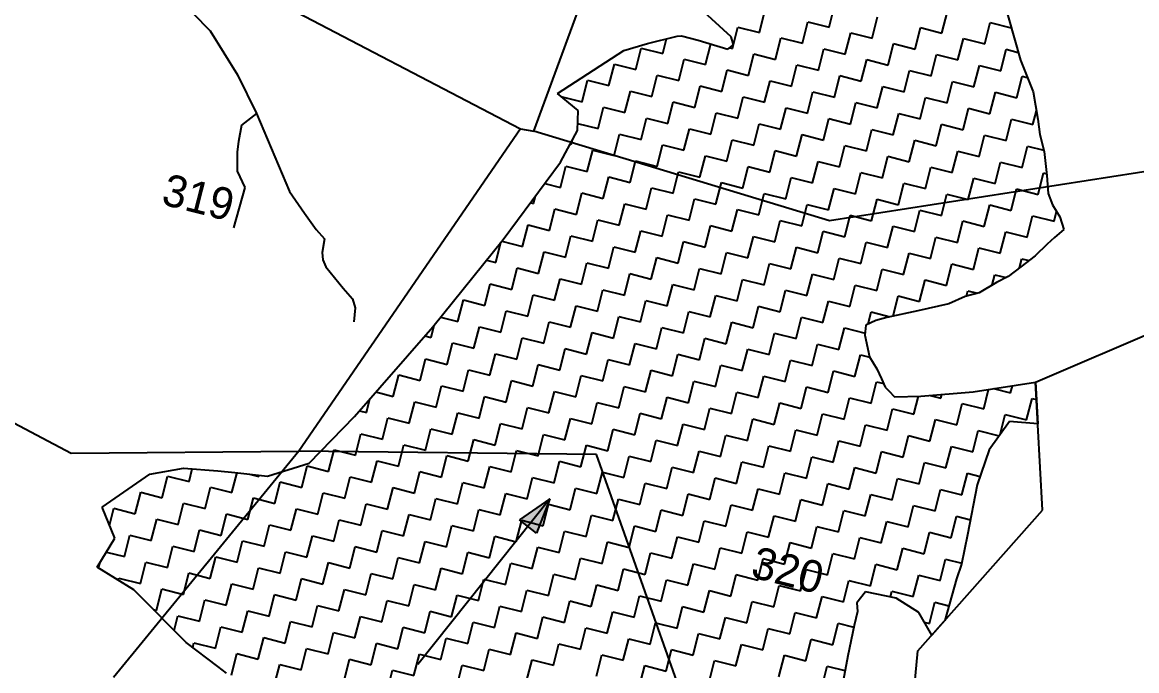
# Model space of a CAD drawing. Header units: metres. Extents: x 281097 to 285452, y 2029380 to 2031700.
# Drawn here: x 283228 to 283850, y 2029757 to 2030118 of the extents above; entities that cross this region are included whole.
import ezdxf
from ezdxf.enums import TextEntityAlignment as Align

# ---------------------------------------------------------------- set-up
doc = ezdxf.new("R2010")
doc.units = ezdxf.units.M
doc.header["$MEASUREMENT"] = 0
for name, color, linetype in [('LINE_WATER', 4, 'Continuous'), ('POLY_HATCH', 12, 'Continuous'), ('POLY_PARCEL', 6, 'Continuous'), ('TEXT_PARCEL', 7, 'Continuous'), ('V_BOUND_LINE', 7, 'Continuous')]:
    doc.layers.add(name, color=color, linetype=linetype)
doc.styles.add('TEXT_MAP', font='', dxfattribs={"height": 2.5})
doc.styles.get('TEXT_MAP').set_extended_font_data('Kruti Dev 050')

msp = doc.modelspace()

# ---------------------------------------------------------------- hatches: boundary and pattern name
h = msp.add_hatch(color=256)
h.paths.add_polyline_path([(283509.96, 2029837.07), (283514.65, 2029833.33), (283522.21, 2029852.39)])
h.paths.add_polyline_path([(283522.21, 2029852.39), (283505.28, 2029840.82), (283509.96, 2029837.07)])

# ---------------------------------------------------------------- linework, layer by layer
for points in [[(283522.21, 2029852.39), (283448.44, 2029760.1)], [(283522.21, 2029852.39), (283505.28, 2029840.82)], [(283522.21, 2029852.39), (283514.65, 2029833.33)], [(283514.65, 2029833.33), (283505.28, 2029840.82)]]:
    msp.add_lwpolyline(points)
at = {"layer": 'LINE_WATER'}
for p, q in [((283323.01, 2030123.38), (283332.6, 2030113.58)), ((283332.6, 2030113.58), (283347.82, 2030088.95)), ((283347.82, 2030088.95), (283358.47, 2030067.48)), ((283358.47, 2030067.48), (283350.1, 2030060.89)), ((283358.47, 2030067.48), (283376.94, 2030023.93)), ((283350.1, 2030060.89), (283348.49, 2030051.91)), ((283348.49, 2030051.91), (283347.69, 2030046.08)), ((283347.69, 2030046.08), (283347.65, 2030035.37)), ((283347.65, 2030035.37), (283352.04, 2030026.21)), ((283352.04, 2030026.21), (283345.67, 2030003.7)), ((283376.94, 2030023.93), (283385.26, 2030011.77)), ((283385.26, 2030011.77), (283391.7, 2030002.76)), ((283391.7, 2030002.76), (283396.41, 2029997.55)), ((283396.41, 2029997.55), (283395.13, 2029989.83)), ((283395.13, 2029989.83), (283395.43, 2029985.73)), ((283395.43, 2029985.73), (283397.16, 2029981.95)), ((283397.16, 2029981.95), (283406.89, 2029970.1)), ((283406.89, 2029970.1), (283412.08, 2029964.09)), ((283412.08, 2029964.09), (283413.48, 2029959.04)), ((283413.48, 2029959.04), (283412.83, 2029951.17))]:
    msp.add_line(p, q, dxfattribs=at)
at = {"layer": 'POLY_HATCH'}
for p, q in [((283774.87, 2030132.2), (283784.72, 2030097.15)), ((283623.25, 2030110.24), (283606.06, 2030125.99)), ((283563.48, 2030102.58), (283576.7, 2030106.56)), ((283576.7, 2030106.56), (283593.18, 2030110.53)), ((283593.18, 2030110.53), (283595.67, 2030110.71)), ((283595.67, 2030110.71), (283604.86, 2030108.38)), ((283604.86, 2030108.38), (283621.5, 2030103.35)), ((283624.57, 2030105.83), (283623.25, 2030110.24)), ((283526.45, 2030078.59), (283563.48, 2030102.58)), ((283621.5, 2030103.35), (283624.57, 2030105.83)), ((283784.72, 2030097.15), (283791.78, 2030079.55)), ((283537.91, 2030069.17), (283526.45, 2030078.59)), ((283791.78, 2030079.55), (283794.42, 2030064.23)), ((283537.49, 2030057.88), (283537.91, 2030069.17)), ((283794.42, 2030064.23), (283795.54, 2030055.8)), ((283528.12, 2030040.27), (283537.49, 2030057.88)), ((283795.54, 2030055.8), (283798, 2030046.22)), ((283798, 2030046.22), (283799.49, 2030032.82)), ((283496.02, 2029997.12), (283528.12, 2030040.27)), ((283799.49, 2030032.82), (283800.23, 2030022.87)), ((283800.23, 2030022.87), (283802.7, 2030016.54)), ((283802.7, 2030016.54), (283806.7, 2030009.83)), ((283806.7, 2030009.83), (283808.98, 2030002.74)), ((283808.98, 2030002.74), (283803.79, 2029998.36)), ((283456.81, 2029948.44), (283496.02, 2029997.12)), ((283799.57, 2029994.54), (283793.04, 2029988.06)), ((283803.79, 2029998.36), (283799.57, 2029994.54)), ((283784.98, 2029981.96), (283777.88, 2029976.43)), ((283793.04, 2029988.06), (283784.98, 2029981.96)), ((283777.88, 2029976.43), (283771.36, 2029973.2)), ((283771.36, 2029973.2), (283761.77, 2029967.49)), ((283753.91, 2029965.41), (283744.71, 2029961.22)), ((283761.77, 2029967.49), (283753.91, 2029965.41)), ((283727.46, 2029957.45), (283710.22, 2029953.68)), ((283744.71, 2029961.22), (283727.46, 2029957.45)), ((283704.08, 2029951.98), (283698.52, 2029949.32)), ((283710.22, 2029953.68), (283704.08, 2029951.98)), ((283413.19, 2029898.43), (283456.81, 2029948.44)), ((283698.52, 2029949.32), (283697.93, 2029943.77)), ((283697.93, 2029943.77), (283700.58, 2029931.7)), ((283700.58, 2029931.7), (283704.58, 2029924.99)), ((283704.58, 2029924.99), (283707.24, 2029919.43)), ((283707.24, 2029919.43), (283709.33, 2029914.83)), ((283709.33, 2029914.83), (283711.24, 2029912.72)), ((283758.35, 2029912.18), (283793.18, 2029917.59)), ((283793.18, 2029917.59), (283794.46, 2029894.31)), ((283711.24, 2029912.72), (283714.49, 2029909.45)), ((283714.49, 2029909.45), (283729.23, 2029909.79)), ((283729.23, 2029909.79), (283758.35, 2029912.18)), ((283387.84, 2029872.29), (283413.19, 2029898.43)), ((283778.59, 2029895.66), (283767.25, 2029879.81)), ((283794.46, 2029894.31), (283778.59, 2029895.66)), ((283767.25, 2029879.81), (283760.68, 2029860.3)), ((283767.25, 2029879.81), (283767.25, 2029879.81)), ((283364.64, 2029865.07), (283387.84, 2029872.29)), ((283272.29, 2029847.76), (283298.96, 2029866.24)), ((283298.96, 2029866.24), (283317.74, 2029869.62)), ((283317.74, 2029869.62), (283336.88, 2029868.03)), ((283336.88, 2029868.03), (283346.45, 2029867.23)), ((283346.45, 2029867.23), (283364.64, 2029865.07)), ((283760.68, 2029860.3), (283755.23, 2029832.38)), ((283279.32, 2029830.51), (283272.29, 2029847.76)), ((283269.51, 2029814.27), (283279.32, 2029830.51)), ((283755.23, 2029832.38), (283751.93, 2029816.12)), ((283289.96, 2029801.76), (283269.51, 2029814.27)), ((283751.93, 2029816.12), (283749.03, 2029807.9)), ((283749.03, 2029807.9), (283742.52, 2029784.6)), ((283302.94, 2029788.71), (283289.96, 2029801.76)), ((283698.33, 2029800.63), (283693.52, 2029794.52)), ((283715.36, 2029797.13), (283698.33, 2029800.63)), ((283727.97, 2029789.05), (283715.36, 2029797.13)), ((283693.89, 2029789.55), (283691.95, 2029781.9)), ((283693.52, 2029794.52), (283693.89, 2029789.55)), ((283309.43, 2029782.18), (283302.94, 2029788.71)), ((283735.22, 2029776.36), (283727.97, 2029789.05)), ((283742.52, 2029784.6), (283735.22, 2029776.36)), ((283319.17, 2029772.38), (283309.43, 2029782.18)), ((283691.95, 2029781.9), (283688.45, 2029764.87)), ((283336.94, 2029758.93), (283319.17, 2029772.38)), ((283688.45, 2029764.87), (283685.73, 2029750.91)), ((283341.71, 2029755.28), (283336.94, 2029758.93))]:
    msp.add_line(p, q, dxfattribs=at)
at = {"layer": 'POLY_HATCH', "linetype": 'Continuous'}
for p, q in [((283678.04, 2030115.54), (283681.07, 2030127.51)), ((283639.09, 2030112.67), (283642.13, 2030124.64)), ((283701.98, 2030109.48), (283705.01, 2030121.45)), ((283740.93, 2030112.35), (283743.96, 2030124.32)), ((283624.09, 2030103.73), (283627.12, 2030115.7)), ((283627.12, 2030115.7), (283639.09, 2030112.67)), ((283663.04, 2030106.6), (283666.07, 2030118.57)), ((283666.07, 2030118.57), (283678.04, 2030115.54)), ((283686.98, 2030100.54), (283690.01, 2030112.51)), ((283690.01, 2030112.51), (283701.98, 2030109.48)), ((283725.92, 2030103.41), (283728.95, 2030115.38)), ((283728.95, 2030115.38), (283740.93, 2030112.35)), ((283764.87, 2030106.28), (283767.9, 2030118.26)), ((283767.9, 2030118.26), (283779.63, 2030115.28)), ((283585.15, 2030100.85), (283587.23, 2030109.09)), ((283648.03, 2030097.66), (283651.06, 2030109.63)), ((283651.06, 2030109.63), (283663.04, 2030106.6)), ((283710.92, 2030094.47), (283713.95, 2030106.44)), ((283713.95, 2030106.44), (283725.92, 2030103.41)), ((283749.86, 2030097.35), (283752.9, 2030109.32)), ((283752.9, 2030109.32), (283764.87, 2030106.28)), ((283570.14, 2030091.92), (283573.17, 2030103.89)), ((283573.17, 2030103.89), (283585.15, 2030100.85)), ((283609.09, 2030094.79), (283611.98, 2030106.23)), ((283622.47, 2030104.14), (283624.09, 2030103.73)), ((283633.03, 2030088.72), (283636.06, 2030100.7)), ((283636.06, 2030100.7), (283648.03, 2030097.66)), ((283671.97, 2030091.6), (283675.01, 2030103.57)), ((283675.01, 2030103.57), (283686.98, 2030100.54)), ((283734.86, 2030088.41), (283737.89, 2030100.38)), ((283737.89, 2030100.38), (283749.86, 2030097.35)), ((283773.81, 2030091.28), (283776.84, 2030103.25)), ((283776.84, 2030103.25), (283783.48, 2030101.57)), ((283555.14, 2030082.98), (283558.17, 2030094.95)), ((283558.17, 2030094.95), (283570.14, 2030091.92)), ((283594.08, 2030085.85), (283597.12, 2030097.82)), ((283597.12, 2030097.82), (283609.09, 2030094.79)), ((283656.97, 2030082.66), (283660, 2030094.63)), ((283660, 2030094.63), (283671.97, 2030091.6)), ((283695.92, 2030085.53), (283698.95, 2030097.5)), ((283698.95, 2030097.5), (283710.92, 2030094.47)), ((283758.8, 2030082.34), (283761.83, 2030094.31)), ((283761.83, 2030094.31), (283773.81, 2030091.28)), ((283579.08, 2030076.91), (283582.11, 2030088.88)), ((283582.11, 2030088.88), (283594.08, 2030085.85)), ((283618.03, 2030079.79), (283621.06, 2030091.76)), ((283621.06, 2030091.76), (283633.03, 2030088.72)), ((283680.91, 2030076.6), (283683.94, 2030088.57)), ((283683.94, 2030088.57), (283695.92, 2030085.53)), ((283719.86, 2030079.47), (283722.89, 2030091.44)), ((283722.89, 2030091.44), (283734.86, 2030088.41)), ((283782.74, 2030076.28), (283785.78, 2030088.25)), ((283785.78, 2030088.25), (283788.58, 2030087.54)), ((283540.14, 2030074.04), (283543.17, 2030086.01)), ((283543.17, 2030086.01), (283555.14, 2030082.98)), ((283603.02, 2030070.85), (283606.05, 2030082.82)), ((283606.05, 2030082.82), (283618.03, 2030079.79)), ((283641.97, 2030073.72), (283645, 2030085.69)), ((283645, 2030085.69), (283656.97, 2030082.66)), ((283704.85, 2030070.53), (283707.89, 2030082.5)), ((283707.89, 2030082.5), (283719.86, 2030079.47)), ((283743.8, 2030073.4), (283746.83, 2030085.38)), ((283746.83, 2030085.38), (283758.8, 2030082.34)), ((283528.35, 2030077.02), (283540.14, 2030074.04)), ((283564.08, 2030067.97), (283567.11, 2030079.94)), ((283567.11, 2030079.94), (283579.08, 2030076.91)), ((283626.96, 2030064.78), (283630, 2030076.75)), ((283630, 2030076.75), (283641.97, 2030073.72)), ((283665.91, 2030067.66), (283668.94, 2030079.63)), ((283668.94, 2030079.63), (283680.91, 2030076.6)), ((283728.8, 2030064.47), (283731.83, 2030076.44)), ((283731.83, 2030076.44), (283743.8, 2030073.4)), ((283767.74, 2030067.34), (283770.77, 2030079.31)), ((283770.77, 2030079.31), (283782.74, 2030076.28)), ((283549.07, 2030059.04), (283552.11, 2030071.01)), ((283552.11, 2030071.01), (283564.08, 2030067.97)), ((283588.02, 2030061.91), (283591.05, 2030073.88)), ((283591.05, 2030073.88), (283603.02, 2030070.85)), ((283650.91, 2030058.72), (283653.94, 2030070.69)), ((283653.94, 2030070.69), (283665.91, 2030067.66)), ((283689.85, 2030061.59), (283692.88, 2030073.56)), ((283692.88, 2030073.56), (283704.85, 2030070.53)), ((283752.74, 2030058.4), (283755.77, 2030070.37)), ((283755.77, 2030070.37), (283767.74, 2030067.34)), ((283573.02, 2030052.97), (283576.05, 2030064.94)), ((283576.05, 2030064.94), (283588.02, 2030061.91)), ((283611.96, 2030055.84), (283614.99, 2030067.82)), ((283614.99, 2030067.82), (283626.96, 2030064.78)), ((283674.85, 2030052.65), (283677.88, 2030064.62)), ((283677.88, 2030064.62), (283689.85, 2030061.59)), ((283713.79, 2030055.53), (283716.82, 2030067.5)), ((283716.82, 2030067.5), (283728.8, 2030064.47)), ((283776.68, 2030052.34), (283779.71, 2030064.31)), ((283779.71, 2030064.31), (283791.68, 2030061.27)), ((283791.68, 2030061.27), (283793.61, 2030068.9)), ((283537.64, 2030061.93), (283549.07, 2030059.04)), ((283596.96, 2030046.91), (283599.99, 2030058.88)), ((283599.99, 2030058.88), (283611.96, 2030055.84)), ((283635.9, 2030049.78), (283638.94, 2030061.75)), ((283638.94, 2030061.75), (283650.91, 2030058.72)), ((283698.79, 2030046.59), (283701.82, 2030058.56)), ((283701.82, 2030058.56), (283713.79, 2030055.53)), ((283737.73, 2030049.46), (283740.77, 2030061.43)), ((283740.77, 2030061.43), (283752.74, 2030058.4)), ((283534.07, 2030050.1), (283534.72, 2030052.67)), ((283558.01, 2030044.03), (283561.05, 2030056)), ((283561.05, 2030056), (283573.02, 2030052.97)), ((283620.9, 2030040.84), (283623.93, 2030052.81)), ((283623.93, 2030052.81), (283635.9, 2030049.78)), ((283659.84, 2030043.71), (283662.88, 2030055.69)), ((283662.88, 2030055.69), (283674.85, 2030052.65)), ((283722.73, 2030040.52), (283725.76, 2030052.49)), ((283725.76, 2030052.49), (283737.73, 2030049.46)), ((283761.68, 2030043.4), (283764.71, 2030055.37)), ((283764.71, 2030055.37), (283776.68, 2030052.34)), ((283533.44, 2030050.26), (283534.07, 2030050.1)), ((283543.01, 2030035.09), (283546.04, 2030047.06)), ((283546.04, 2030047.06), (283558.01, 2030044.03)), ((283581.95, 2030037.97), (283584.99, 2030049.94)), ((283584.99, 2030049.94), (283596.96, 2030046.91)), ((283644.84, 2030034.78), (283647.87, 2030046.75)), ((283647.87, 2030046.75), (283659.84, 2030043.71)), ((283683.79, 2030037.65), (283686.82, 2030049.62)), ((283686.82, 2030049.62), (283698.79, 2030046.59)), ((283746.67, 2030034.46), (283749.71, 2030046.43)), ((283749.71, 2030046.43), (283761.68, 2030043.4)), ((283785.62, 2030037.33), (283788.65, 2030049.3)), ((283788.65, 2030049.3), (283797.81, 2030046.98)), ((283528.01, 2030026.16), (283531.04, 2030038.13)), ((283531.04, 2030038.13), (283543.01, 2030035.09)), ((283566.95, 2030029.03), (283569.98, 2030041)), ((283569.98, 2030041), (283581.95, 2030037.97)), ((283605.9, 2030031.9), (283608.93, 2030043.87)), ((283608.93, 2030043.87), (283620.9, 2030040.84)), ((283668.78, 2030028.71), (283671.82, 2030040.68)), ((283671.82, 2030040.68), (283683.79, 2030037.65)), ((283707.73, 2030031.59), (283710.76, 2030043.56)), ((283710.76, 2030043.56), (283722.73, 2030040.52)), ((283770.61, 2030028.39), (283773.65, 2030040.37)), ((283773.65, 2030040.37), (283785.62, 2030037.33)), ((283551.95, 2030020.09), (283554.98, 2030032.06)), ((283554.98, 2030032.06), (283566.95, 2030029.03)), ((283590.89, 2030022.96), (283593.93, 2030034.94)), ((283593.93, 2030034.94), (283605.9, 2030031.9)), ((283629.84, 2030025.84), (283632.87, 2030037.81)), ((283632.87, 2030037.81), (283644.84, 2030034.78)), ((283653.78, 2030019.77), (283656.81, 2030031.74)), ((283656.81, 2030031.74), (283668.78, 2030028.71)), ((283692.72, 2030022.65), (283695.76, 2030034.62)), ((283695.76, 2030034.62), (283707.73, 2030031.59)), ((283731.67, 2030025.52), (283734.7, 2030037.49)), ((283734.7, 2030037.49), (283746.67, 2030034.46)), ((283794.56, 2030022.33), (283797.59, 2030034.3)), ((283797.59, 2030034.3), (283799.38, 2030033.85)), ((283519.27, 2030028.37), (283528.01, 2030026.16)), ((283575.89, 2030014.03), (283578.92, 2030026)), ((283578.92, 2030026), (283590.89, 2030022.96)), ((283614.83, 2030016.9), (283617.87, 2030028.87)), ((283617.87, 2030028.87), (283629.84, 2030025.84)), ((283677.72, 2030013.71), (283680.75, 2030025.68)), ((283680.75, 2030025.68), (283692.72, 2030022.65)), ((283716.67, 2030016.58), (283719.7, 2030028.55)), ((283719.7, 2030028.55), (283731.67, 2030025.52)), ((283755.61, 2030019.46), (283758.64, 2030031.43)), ((283758.64, 2030031.43), (283770.61, 2030028.39)), ((283513, 2030017.22), (283514.05, 2030021.36)), ((283536.94, 2030011.15), (283539.98, 2030023.12)), ((283539.98, 2030023.12), (283551.95, 2030020.09)), ((283599.83, 2030007.96), (283602.86, 2030019.93)), ((283602.86, 2030019.93), (283614.83, 2030016.9)), ((283638.78, 2030010.83), (283641.81, 2030022.81)), ((283641.81, 2030022.81), (283653.78, 2030019.77)), ((283701.66, 2030007.64), (283704.7, 2030019.61)), ((283704.7, 2030019.61), (283716.67, 2030016.58)), ((283740.61, 2030010.52), (283743.64, 2030022.49)), ((283743.64, 2030022.49), (283755.61, 2030019.46)), ((283779.55, 2030013.39), (283782.59, 2030025.36)), ((283782.59, 2030025.36), (283794.56, 2030022.33)), ((283511.29, 2030017.65), (283513, 2030017.22)), ((283521.94, 2030002.21), (283524.97, 2030014.18)), ((283524.97, 2030014.18), (283536.94, 2030011.15)), ((283560.89, 2030005.09), (283563.92, 2030017.06)), ((283563.92, 2030017.06), (283575.89, 2030014.03)), ((283623.77, 2030001.9), (283626.81, 2030013.87)), ((283626.81, 2030013.87), (283638.78, 2030010.83)), ((283662.72, 2030004.77), (283665.75, 2030016.74)), ((283665.75, 2030016.74), (283677.72, 2030013.71)), ((283725.6, 2030001.58), (283728.64, 2030013.55)), ((283728.64, 2030013.55), (283740.61, 2030010.52)), ((283764.55, 2030004.45), (283767.58, 2030016.42)), ((283767.58, 2030016.42), (283779.55, 2030013.39)), ((283545.88, 2029996.15), (283548.92, 2030008.12)), ((283548.92, 2030008.12), (283560.89, 2030005.09)), ((283584.83, 2029999.02), (283587.86, 2030010.99)), ((283587.86, 2030010.99), (283599.83, 2030007.96)), ((283647.71, 2029995.83), (283650.75, 2030007.8)), ((283650.75, 2030007.8), (283662.72, 2030004.77)), ((283686.66, 2029998.71), (283689.69, 2030010.68)), ((283689.69, 2030010.68), (283701.66, 2030007.64)), ((283749.55, 2029995.51), (283752.58, 2030007.49)), ((283752.58, 2030007.49), (283764.55, 2030004.45)), ((283788.49, 2029998.39), (283791.52, 2030010.36)), ((283791.52, 2030010.36), (283803.49, 2030007.33)), ((283803.49, 2030007.33), (283804.9, 2030012.86)), ((283506.94, 2029993.28), (283509.97, 2030005.25)), ((283509.97, 2030005.25), (283521.94, 2030002.21)), ((283569.82, 2029990.08), (283572.86, 2030002.05)), ((283572.86, 2030002.05), (283584.83, 2029999.02)), ((283608.77, 2029992.96), (283611.8, 2030004.93)), ((283611.8, 2030004.93), (283623.77, 2030001.9)), ((283671.66, 2029989.77), (283674.69, 2030001.74)), ((283674.69, 2030001.74), (283686.66, 2029998.71)), ((283710.6, 2029992.64), (283713.63, 2030004.61)), ((283713.63, 2030004.61), (283725.6, 2030001.58)), ((283773.49, 2029989.45), (283776.52, 2030001.42)), ((283776.52, 2030001.42), (283788.49, 2029998.39)), ((283491.94, 2029984.34), (283494.79, 2029995.59)), ((283495.29, 2029996.22), (283506.94, 2029993.28)), ((283530.88, 2029987.21), (283533.91, 2029999.18)), ((283533.91, 2029999.18), (283545.88, 2029996.15)), ((283593.77, 2029984.02), (283596.8, 2029995.99)), ((283596.8, 2029995.99), (283608.77, 2029992.96)), ((283632.71, 2029986.89), (283635.74, 2029998.86)), ((283635.74, 2029998.86), (283647.71, 2029995.83)), ((283695.6, 2029983.7), (283698.63, 2029995.67)), ((283698.63, 2029995.67), (283710.6, 2029992.64)), ((283734.54, 2029986.58), (283737.58, 2029998.55)), ((283737.58, 2029998.55), (283749.55, 2029995.51)), ((283800.46, 2029995.36), (283800.47, 2029995.35)), ((283800.46, 2029995.34), (283800.46, 2029995.36)), ((283515.88, 2029978.27), (283518.91, 2029990.24)), ((283518.91, 2029990.24), (283530.88, 2029987.21)), ((283554.82, 2029981.15), (283557.85, 2029993.12)), ((283557.85, 2029993.12), (283569.82, 2029990.08)), ((283617.71, 2029977.95), (283620.74, 2029989.93)), ((283620.74, 2029989.93), (283632.71, 2029986.89)), ((283656.65, 2029980.83), (283659.69, 2029992.8)), ((283659.69, 2029992.8), (283671.66, 2029989.77)), ((283719.54, 2029977.64), (283722.57, 2029989.61)), ((283722.57, 2029989.61), (283734.54, 2029986.58)), ((283758.48, 2029980.51), (283761.52, 2029992.48)), ((283761.52, 2029992.48), (283773.49, 2029989.45)), ((283486.77, 2029985.64), (283491.94, 2029984.34)), ((283539.82, 2029972.21), (283542.85, 2029984.18)), ((283542.85, 2029984.18), (283554.82, 2029981.15)), ((283578.76, 2029975.08), (283581.8, 2029987.05)), ((283581.8, 2029987.05), (283593.77, 2029984.02)), ((283641.65, 2029971.89), (283644.68, 2029983.86)), ((283644.68, 2029983.86), (283656.65, 2029980.83)), ((283680.6, 2029974.76), (283683.63, 2029986.73)), ((283683.63, 2029986.73), (283695.6, 2029983.7)), ((283743.48, 2029971.57), (283746.51, 2029983.54)), ((283746.51, 2029983.54), (283758.48, 2029980.51)), ((283784.17, 2029981.33), (283785.46, 2029986.42)), ((283785.46, 2029986.42), (283789.52, 2029985.39)), ((283500.87, 2029969.33), (283503.91, 2029981.3)), ((283503.91, 2029981.3), (283515.88, 2029978.27)), ((283563.76, 2029966.14), (283566.79, 2029978.11)), ((283566.79, 2029978.11), (283578.76, 2029975.08)), ((283602.71, 2029969.02), (283605.74, 2029980.99)), ((283605.74, 2029980.99), (283617.71, 2029977.95)), ((283665.59, 2029965.83), (283668.62, 2029977.8)), ((283668.62, 2029977.8), (283680.6, 2029974.76)), ((283704.54, 2029968.7), (283707.57, 2029980.67)), ((283707.57, 2029980.67), (283719.54, 2029977.64)), ((283769.02, 2029971.8), (283770.46, 2029977.48)), ((283770.46, 2029977.48), (283776.77, 2029975.88)), ((283485.87, 2029960.39), (283488.9, 2029972.37)), ((283488.9, 2029972.37), (283500.87, 2029969.33)), ((283524.82, 2029963.27), (283527.85, 2029975.24)), ((283527.85, 2029975.24), (283539.82, 2029972.21)), ((283587.7, 2029960.08), (283590.73, 2029972.05)), ((283590.73, 2029972.05), (283602.71, 2029969.02)), ((283626.65, 2029962.95), (283629.68, 2029974.92)), ((283629.68, 2029974.92), (283641.65, 2029971.89)), ((283689.53, 2029959.76), (283692.57, 2029971.73)), ((283692.57, 2029971.73), (283704.54, 2029968.7)), ((283728.48, 2029962.63), (283731.51, 2029974.6)), ((283731.51, 2029974.6), (283743.48, 2029971.57)), ((283470.87, 2029951.46), (283473.9, 2029963.43)), ((283473.9, 2029963.43), (283485.87, 2029960.39)), ((283509.81, 2029954.33), (283512.84, 2029966.3)), ((283512.84, 2029966.3), (283524.82, 2029963.27)), ((283548.76, 2029957.2), (283551.79, 2029969.17)), ((283551.79, 2029969.17), (283563.76, 2029966.14)), ((283611.64, 2029954.01), (283614.68, 2029965.98)), ((283614.68, 2029965.98), (283626.65, 2029962.95)), ((283650.59, 2029956.89), (283653.62, 2029968.86)), ((283653.62, 2029968.86), (283665.59, 2029965.83)), ((283713.66, 2029954.43), (283716.51, 2029965.67)), ((283716.51, 2029965.67), (283728.48, 2029962.63)), ((283754.71, 2029965.62), (283755.45, 2029968.54)), ((283755.45, 2029968.54), (283760.72, 2029967.21)), ((283494.81, 2029945.39), (283497.84, 2029957.36)), ((283497.84, 2029957.36), (283509.81, 2029954.33)), ((283533.75, 2029948.27), (283536.79, 2029960.24)), ((283536.79, 2029960.24), (283548.76, 2029957.2)), ((283572.7, 2029951.14), (283575.73, 2029963.11)), ((283575.73, 2029963.11), (283587.7, 2029960.08)), ((283596.64, 2029945.07), (283599.67, 2029957.05)), ((283599.67, 2029957.05), (283611.64, 2029954.01)), ((283635.59, 2029947.95), (283638.62, 2029959.92)), ((283638.62, 2029959.92), (283650.59, 2029956.89)), ((283674.53, 2029950.82), (283677.56, 2029962.79)), ((283677.56, 2029962.79), (283689.53, 2029959.76)), ((283461.21, 2029953.9), (283470.87, 2029951.46)), ((283518.75, 2029939.33), (283521.78, 2029951.3)), ((283521.78, 2029951.3), (283533.75, 2029948.27)), ((283557.7, 2029942.2), (283560.73, 2029954.17)), ((283560.73, 2029954.17), (283572.7, 2029951.14)), ((283620.58, 2029939.01), (283623.61, 2029950.98)), ((283623.61, 2029950.98), (283635.59, 2029947.95)), ((283659.53, 2029941.88), (283662.56, 2029953.85)), ((283662.56, 2029953.85), (283674.53, 2029950.82)), ((283699.78, 2029949.92), (283701.5, 2029956.73)), ((283701.5, 2029956.73), (283712, 2029954.07)), ((283455.86, 2029942.52), (283457.62, 2029949.45)), ((283479.81, 2029936.45), (283482.84, 2029948.42)), ((283482.84, 2029948.42), (283494.81, 2029945.39)), ((283542.69, 2029933.26), (283545.72, 2029945.23)), ((283545.72, 2029945.23), (283557.7, 2029942.2)), ((283581.64, 2029936.14), (283584.67, 2029948.11)), ((283584.67, 2029948.11), (283596.64, 2029945.07)), ((283644.52, 2029932.94), (283647.56, 2029944.92)), ((283647.56, 2029944.92), (283659.53, 2029941.88)), ((283683.47, 2029935.82), (283686.5, 2029947.79)), ((283686.5, 2029947.79), (283698.05, 2029944.86)), ((283452.41, 2029943.39), (283455.86, 2029942.52)), ((283464.8, 2029927.51), (283467.83, 2029939.49)), ((283467.83, 2029939.49), (283479.81, 2029936.45)), ((283503.75, 2029930.39), (283506.78, 2029942.36)), ((283506.78, 2029942.36), (283518.75, 2029939.33)), ((283566.63, 2029927.2), (283569.67, 2029939.17)), ((283569.67, 2029939.17), (283581.64, 2029936.14)), ((283605.58, 2029930.07), (283608.61, 2029942.04)), ((283608.61, 2029942.04), (283620.58, 2029939.01)), ((283668.47, 2029926.88), (283671.5, 2029938.85)), ((283671.5, 2029938.85), (283683.47, 2029935.82)), ((283488.74, 2029921.45), (283491.78, 2029933.42)), ((283491.78, 2029933.42), (283503.75, 2029930.39)), ((283527.69, 2029924.32), (283530.72, 2029936.29)), ((283530.72, 2029936.29), (283542.69, 2029933.26)), ((283590.58, 2029921.13), (283593.61, 2029933.1)), ((283593.61, 2029933.1), (283605.58, 2029930.07)), ((283629.52, 2029924.01), (283632.55, 2029935.98)), ((283632.55, 2029935.98), (283644.52, 2029932.94)), ((283692.41, 2029920.82), (283695.44, 2029932.79)), ((283695.44, 2029932.79), (283700.73, 2029931.45)), ((283449.8, 2029918.58), (283452.83, 2029930.55)), ((283452.83, 2029930.55), (283464.8, 2029927.51)), ((283512.69, 2029915.39), (283515.72, 2029927.36)), ((283515.72, 2029927.36), (283527.69, 2029924.32)), ((283551.63, 2029918.26), (283554.66, 2029930.23)), ((283554.66, 2029930.23), (283566.63, 2029927.2)), ((283614.52, 2029915.07), (283617.55, 2029927.04)), ((283617.55, 2029927.04), (283629.52, 2029924.01)), ((283653.46, 2029917.94), (283656.49, 2029929.91)), ((283656.49, 2029929.91), (283668.47, 2029926.88)), ((283434.8, 2029909.64), (283437.83, 2029921.61)), ((283437.83, 2029921.61), (283449.8, 2029918.58)), ((283473.74, 2029912.51), (283476.77, 2029924.48)), ((283476.77, 2029924.48), (283488.74, 2029921.45)), ((283536.63, 2029909.32), (283539.66, 2029921.29)), ((283539.66, 2029921.29), (283551.63, 2029918.26)), ((283575.57, 2029912.19), (283578.6, 2029924.17)), ((283578.6, 2029924.17), (283590.58, 2029921.13)), ((283638.46, 2029909), (283641.49, 2029920.97)), ((283641.49, 2029920.97), (283653.46, 2029917.94)), ((283677.4, 2029911.88), (283680.44, 2029923.85)), ((283680.44, 2029923.85), (283692.41, 2029920.82)), ((283458.74, 2029903.57), (283461.77, 2029915.54)), ((283461.77, 2029915.54), (283473.74, 2029912.51)), ((283497.68, 2029906.45), (283500.71, 2029918.42)), ((283500.71, 2029918.42), (283512.69, 2029915.39)), ((283560.57, 2029903.26), (283563.6, 2029915.23)), ((283563.6, 2029915.23), (283575.57, 2029912.19)), ((283599.51, 2029906.13), (283602.55, 2029918.1)), ((283602.55, 2029918.1), (283614.52, 2029915.07)), ((283662.4, 2029902.94), (283665.43, 2029914.91)), ((283665.43, 2029914.91), (283677.4, 2029911.88)), ((283701.35, 2029905.81), (283704.38, 2029917.78)), ((283704.38, 2029917.78), (283708.46, 2029916.75)), ((283764.23, 2029902.62), (283766.99, 2029913.52)), ((283769.78, 2029913.96), (283779.24, 2029911.56)), ((283779.24, 2029911.56), (283780.25, 2029915.58)), ((283419.79, 2029900.7), (283421.69, 2029908.18)), ((283425.1, 2029912.09), (283434.8, 2029909.64)), ((283482.68, 2029897.51), (283485.71, 2029909.48)), ((283485.71, 2029909.48), (283497.68, 2029906.45)), ((283521.62, 2029900.38), (283524.66, 2029912.35)), ((283524.66, 2029912.35), (283536.63, 2029909.32)), ((283584.51, 2029897.19), (283587.54, 2029909.16)), ((283587.54, 2029909.16), (283599.51, 2029906.13)), ((283623.46, 2029900.06), (283626.49, 2029912.04)), ((283626.49, 2029912.04), (283638.46, 2029909)), ((283686.34, 2029896.87), (283689.37, 2029908.84)), ((283689.37, 2029908.84), (283701.35, 2029905.81)), ((283725.29, 2029899.75), (283727.82, 2029909.76)), ((283734.3, 2029910.2), (283740.29, 2029908.69)), ((283740.29, 2029908.69), (283740.81, 2029910.74)), ((283788.17, 2029896.56), (283791.21, 2029908.53)), ((283791.21, 2029908.53), (283793.72, 2029907.89)), ((283416, 2029901.66), (283419.79, 2029900.7)), ((283443.73, 2029894.63), (283446.77, 2029906.61)), ((283446.77, 2029906.61), (283458.74, 2029903.57)), ((283506.62, 2029891.44), (283509.65, 2029903.41)), ((283509.65, 2029903.41), (283521.62, 2029900.38)), ((283545.57, 2029894.32), (283548.6, 2029906.29)), ((283548.6, 2029906.29), (283560.57, 2029903.26)), ((283608.45, 2029891.13), (283611.49, 2029903.1)), ((283611.49, 2029903.1), (283623.46, 2029900.06)), ((283647.4, 2029894), (283650.43, 2029905.97)), ((283650.43, 2029905.97), (283662.4, 2029902.94)), ((283710.28, 2029890.81), (283713.32, 2029902.78)), ((283713.32, 2029902.78), (283725.29, 2029899.75)), ((283749.23, 2029893.68), (283752.26, 2029905.65)), ((283752.26, 2029905.65), (283764.23, 2029902.62)), ((283428.73, 2029885.7), (283431.76, 2029897.67)), ((283431.76, 2029897.67), (283443.73, 2029894.63)), ((283467.68, 2029888.57), (283470.71, 2029900.54)), ((283470.71, 2029900.54), (283482.68, 2029897.51)), ((283530.56, 2029885.38), (283533.6, 2029897.35)), ((283533.6, 2029897.35), (283545.57, 2029894.32)), ((283569.51, 2029888.25), (283572.54, 2029900.22)), ((283572.54, 2029900.22), (283584.51, 2029897.19)), ((283632.39, 2029885.06), (283635.43, 2029897.03)), ((283635.43, 2029897.03), (283647.4, 2029894)), ((283671.34, 2029887.94), (283674.37, 2029899.91)), ((283674.37, 2029899.91), (283686.34, 2029896.87)), ((283734.23, 2029884.74), (283737.26, 2029896.72)), ((283737.26, 2029896.72), (283749.23, 2029893.68)), ((283773.35, 2029888.33), (283776.2, 2029899.59)), ((283776.2, 2029899.59), (283788.17, 2029896.56)), ((283413.73, 2029876.76), (283416.76, 2029888.73)), ((283416.76, 2029888.73), (283428.73, 2029885.7)), ((283452.67, 2029879.63), (283455.71, 2029891.6)), ((283455.71, 2029891.6), (283467.68, 2029888.57)), ((283491.62, 2029882.51), (283494.65, 2029894.48)), ((283494.65, 2029894.48), (283506.62, 2029891.44)), ((283554.5, 2029879.31), (283557.54, 2029891.28)), ((283557.54, 2029891.28), (283569.51, 2029888.25)), ((283593.45, 2029882.19), (283596.48, 2029894.16)), ((283596.48, 2029894.16), (283608.45, 2029891.13)), ((283656.34, 2029879), (283659.37, 2029890.97)), ((283659.37, 2029890.97), (283671.34, 2029887.94)), ((283695.28, 2029881.87), (283698.31, 2029893.84)), ((283698.31, 2029893.84), (283710.28, 2029890.81)), ((283758.17, 2029878.68), (283761.2, 2029890.65)), ((283761.2, 2029890.65), (283772.89, 2029887.69)), ((283437.67, 2029870.69), (283440.7, 2029882.66)), ((283440.7, 2029882.66), (283452.67, 2029879.63)), ((283476.61, 2029873.57), (283479.65, 2029885.54)), ((283479.65, 2029885.54), (283491.62, 2029882.51)), ((283515.56, 2029876.44), (283518.59, 2029888.41)), ((283518.59, 2029888.41), (283530.56, 2029885.38)), ((283578.45, 2029873.25), (283581.48, 2029885.22)), ((283581.48, 2029885.22), (283593.45, 2029882.19)), ((283617.39, 2029876.12), (283620.42, 2029888.09)), ((283620.42, 2029888.09), (283632.39, 2029885.06)), ((283680.28, 2029872.93), (283683.31, 2029884.9)), ((283683.31, 2029884.9), (283695.28, 2029881.87)), ((283719.22, 2029875.81), (283722.26, 2029887.78)), ((283722.26, 2029887.78), (283734.23, 2029884.74)), ((283398.72, 2029867.82), (283401.76, 2029879.79)), ((283401.76, 2029879.79), (283413.73, 2029876.76)), ((283461.61, 2029864.63), (283464.64, 2029876.6)), ((283464.64, 2029876.6), (283476.61, 2029873.57)), ((283500.56, 2029867.5), (283503.59, 2029879.47)), ((283503.59, 2029879.47), (283515.56, 2029876.44)), ((283539.5, 2029870.38), (283542.53, 2029882.35)), ((283542.53, 2029882.35), (283554.5, 2029879.31)), ((283563.44, 2029864.31), (283566.48, 2029876.28)), ((283566.48, 2029876.28), (283578.45, 2029873.25)), ((283602.39, 2029867.18), (283605.42, 2029879.16)), ((283605.42, 2029879.16), (283617.39, 2029876.12)), ((283641.33, 2029870.06), (283644.37, 2029882.03)), ((283644.37, 2029882.03), (283656.34, 2029879)), ((283704.22, 2029866.87), (283707.25, 2029878.84)), ((283707.25, 2029878.84), (283719.22, 2029875.81)), ((283743.16, 2029869.74), (283746.2, 2029881.71)), ((283746.2, 2029881.71), (283758.17, 2029878.68)), ((283383.72, 2029858.88), (283386.75, 2029870.85)), ((283386.75, 2029870.85), (283398.72, 2029867.82)), ((283422.67, 2029861.75), (283425.7, 2029873.73)), ((283425.7, 2029873.73), (283437.67, 2029870.69)), ((283485.55, 2029858.56), (283488.59, 2029870.53)), ((283488.59, 2029870.53), (283500.56, 2029867.5)), ((283524.5, 2029861.44), (283527.53, 2029873.41)), ((283527.53, 2029873.41), (283539.5, 2029870.38)), ((283587.38, 2029858.25), (283590.42, 2029870.22)), ((283590.42, 2029870.22), (283602.39, 2029867.18)), ((283626.33, 2029861.12), (283629.36, 2029873.09)), ((283629.36, 2029873.09), (283641.33, 2029870.06)), ((283665.27, 2029863.99), (283668.31, 2029875.96)), ((283668.31, 2029875.96), (283680.28, 2029872.93)), ((283728.16, 2029860.8), (283731.19, 2029872.77)), ((283731.19, 2029872.77), (283743.16, 2029869.74)), ((283305.83, 2029853.13), (283308.86, 2029865.1)), ((283308.86, 2029865.1), (283320.83, 2029862.07)), ((283320.83, 2029862.07), (283322.64, 2029869.21)), ((283344.78, 2029856.01), (283347.59, 2029867.1)), ((283354.57, 2029866.26), (283359.78, 2029864.95)), ((283359.78, 2029864.95), (283359.95, 2029865.62)), ((283407.66, 2029852.82), (283410.7, 2029864.79)), ((283410.7, 2029864.79), (283422.67, 2029861.75)), ((283446.61, 2029855.69), (283449.64, 2029867.66)), ((283449.64, 2029867.66), (283461.61, 2029864.63)), ((283509.49, 2029852.5), (283512.53, 2029864.47)), ((283512.53, 2029864.47), (283524.5, 2029861.44)), ((283548.44, 2029855.37), (283551.47, 2029867.34)), ((283551.47, 2029867.34), (283563.44, 2029864.31)), ((283611.33, 2029852.18), (283614.36, 2029864.15)), ((283614.36, 2029864.15), (283626.33, 2029861.12)), ((283650.27, 2029855.05), (283653.3, 2029867.03)), ((283653.3, 2029867.03), (283665.27, 2029863.99)), ((283689.22, 2029857.93), (283692.25, 2029869.9)), ((283692.25, 2029869.9), (283704.22, 2029866.87)), ((283713.16, 2029851.86), (283716.19, 2029863.83)), ((283716.19, 2029863.83), (283728.16, 2029860.8)), ((283752.1, 2029854.74), (283755.14, 2029866.71)), ((283755.14, 2029866.71), (283762.23, 2029864.91)), ((283329.77, 2029847.07), (283332.81, 2029859.04)), ((283332.81, 2029859.04), (283344.78, 2029856.01)), ((283368.72, 2029849.94), (283371.75, 2029861.91)), ((283371.75, 2029861.91), (283383.72, 2029858.88)), ((283431.6, 2029846.75), (283434.64, 2029858.72)), ((283434.64, 2029858.72), (283446.61, 2029855.69)), ((283470.55, 2029849.62), (283473.58, 2029861.6)), ((283473.58, 2029861.6), (283485.55, 2029858.56)), ((283533.44, 2029846.43), (283536.47, 2029858.4)), ((283536.47, 2029858.4), (283548.44, 2029855.37)), ((283572.38, 2029849.31), (283575.41, 2029861.28)), ((283575.41, 2029861.28), (283587.38, 2029858.25)), ((283635.27, 2029846.12), (283638.3, 2029858.09)), ((283638.3, 2029858.09), (283650.27, 2029855.05)), ((283674.21, 2029848.99), (283677.25, 2029860.96)), ((283677.25, 2029860.96), (283689.22, 2029857.93)), ((283737.1, 2029845.8), (283740.13, 2029857.77)), ((283740.13, 2029857.77), (283752.1, 2029854.74)), ((283290.83, 2029844.19), (283293.86, 2029856.17)), ((283293.86, 2029856.17), (283305.83, 2029853.13)), ((283353.71, 2029841), (283356.75, 2029852.97)), ((283356.75, 2029852.97), (283368.72, 2029849.94)), ((283392.66, 2029843.88), (283395.69, 2029855.85)), ((283395.69, 2029855.85), (283407.66, 2029852.82)), ((283455.55, 2029840.69), (283458.58, 2029852.66)), ((283458.58, 2029852.66), (283470.55, 2029849.62)), ((283494.49, 2029843.56), (283497.52, 2029855.53)), ((283497.52, 2029855.53), (283509.49, 2029852.5)), ((283557.38, 2029840.37), (283560.41, 2029852.34)), ((283560.41, 2029852.34), (283572.38, 2029849.31)), ((283596.32, 2029843.24), (283599.36, 2029855.21)), ((283599.36, 2029855.21), (283611.33, 2029852.18)), ((283659.21, 2029840.05), (283662.24, 2029852.02)), ((283662.24, 2029852.02), (283674.21, 2029848.99)), ((283698.15, 2029842.93), (283701.19, 2029854.9)), ((283701.19, 2029854.9), (283713.16, 2029851.86)), ((283276.42, 2029837.62), (283278.86, 2029847.23)), ((283278.86, 2029847.23), (283290.83, 2029844.19)), ((283314.77, 2029838.13), (283317.8, 2029850.1)), ((283317.8, 2029850.1), (283329.77, 2029847.07)), ((283377.66, 2029834.94), (283380.69, 2029846.91)), ((283380.69, 2029846.91), (283392.66, 2029843.88)), ((283416.6, 2029837.81), (283419.63, 2029849.78)), ((283419.63, 2029849.78), (283431.6, 2029846.75)), ((283479.49, 2029834.62), (283482.52, 2029846.59)), ((283482.52, 2029846.59), (283494.49, 2029843.56)), ((283518.43, 2029837.5), (283521.47, 2029849.47)), ((283521.47, 2029849.47), (283533.44, 2029846.43)), ((283581.32, 2029834.3), (283584.35, 2029846.28)), ((283584.35, 2029846.28), (283596.32, 2029843.24)), ((283620.26, 2029837.18), (283623.3, 2029849.15)), ((283623.3, 2029849.15), (283635.27, 2029846.12)), ((283683.15, 2029833.99), (283686.18, 2029845.96)), ((283686.18, 2029845.96), (283698.15, 2029842.93)), ((283722.1, 2029836.86), (283725.13, 2029848.83)), ((283725.13, 2029848.83), (283737.1, 2029845.8)), ((283299.77, 2029829.19), (283302.8, 2029841.16)), ((283302.8, 2029841.16), (283314.77, 2029838.13)), ((283338.71, 2029832.07), (283341.74, 2029844.04)), ((283341.74, 2029844.04), (283353.71, 2029841)), ((283401.6, 2029828.87), (283404.63, 2029840.84)), ((283404.63, 2029840.84), (283416.6, 2029837.81)), ((283440.54, 2029831.75), (283443.58, 2029843.72)), ((283443.58, 2029843.72), (283455.55, 2029840.69)), ((283503.43, 2029828.56), (283506.46, 2029840.53)), ((283506.46, 2029840.53), (283518.43, 2029837.5)), ((283542.37, 2029831.43), (283545.41, 2029843.4)), ((283545.41, 2029843.4), (283557.38, 2029840.37)), ((283605.26, 2029828.24), (283608.29, 2029840.21)), ((283608.29, 2029840.21), (283620.26, 2029837.18)), ((283644.21, 2029831.11), (283647.24, 2029843.08)), ((283647.24, 2029843.08), (283659.21, 2029840.05)), ((283707.09, 2029827.92), (283710.13, 2029839.89)), ((283710.13, 2029839.89), (283722.1, 2029836.86)), ((283746.04, 2029830.8), (283749.07, 2029842.77)), ((283749.07, 2029842.77), (283756.87, 2029840.79)), ((283323.71, 2029823.13), (283326.74, 2029835.1)), ((283326.74, 2029835.1), (283338.71, 2029832.07)), ((283362.65, 2029826), (283365.69, 2029837.97)), ((283365.69, 2029837.97), (283377.66, 2029834.94)), ((283425.54, 2029822.81), (283428.57, 2029834.78)), ((283428.57, 2029834.78), (283440.54, 2029831.75)), ((283464.49, 2029825.68), (283467.52, 2029837.65)), ((283467.52, 2029837.65), (283479.49, 2029834.62)), ((283527.37, 2029822.49), (283530.4, 2029834.46)), ((283530.4, 2029834.46), (283542.37, 2029831.43)), ((283566.32, 2029825.37), (283569.35, 2029837.34)), ((283569.35, 2029837.34), (283581.32, 2029834.3)), ((283629.2, 2029822.17), (283632.24, 2029834.15)), ((283632.24, 2029834.15), (283644.21, 2029831.11)), ((283668.15, 2029825.05), (283671.18, 2029837.02)), ((283671.18, 2029837.02), (283683.15, 2029833.99)), ((283731.03, 2029821.86), (283734.07, 2029833.83)), ((283734.07, 2029833.83), (283746.04, 2029830.8)), ((283284.76, 2029820.25), (283287.8, 2029832.22)), ((283287.8, 2029832.22), (283299.77, 2029829.19)), ((283347.65, 2029817.06), (283350.68, 2029829.03)), ((283350.68, 2029829.03), (283362.65, 2029826)), ((283386.6, 2029819.94), (283389.63, 2029831.91)), ((283389.63, 2029831.91), (283401.6, 2029828.87)), ((283449.48, 2029816.74), (283452.51, 2029828.72)), ((283452.51, 2029828.72), (283464.49, 2029825.68)), ((283488.43, 2029819.62), (283491.46, 2029831.59)), ((283491.46, 2029831.59), (283503.43, 2029828.56)), ((283551.31, 2029816.43), (283554.35, 2029828.4)), ((283554.35, 2029828.4), (283566.32, 2029825.37)), ((283590.26, 2029819.3), (283593.29, 2029831.27)), ((283593.29, 2029831.27), (283605.26, 2029828.24)), ((283653.15, 2029816.11), (283656.18, 2029828.08)), ((283656.18, 2029828.08), (283668.15, 2029825.05)), ((283692.09, 2029818.98), (283695.12, 2029830.95)), ((283695.12, 2029830.95), (283707.09, 2029827.92)), ((283274.67, 2029822.81), (283284.76, 2029820.25)), ((283308.71, 2029814.19), (283311.74, 2029826.16)), ((283311.74, 2029826.16), (283323.71, 2029823.13)), ((283371.59, 2029811), (283374.62, 2029822.97)), ((283374.62, 2029822.97), (283386.6, 2029819.94)), ((283410.54, 2029813.87), (283413.57, 2029825.84)), ((283413.57, 2029825.84), (283425.54, 2029822.81)), ((283473.42, 2029810.68), (283476.46, 2029822.65)), ((283476.46, 2029822.65), (283488.43, 2029819.62)), ((283512.37, 2029813.55), (283515.4, 2029825.52)), ((283515.4, 2029825.52), (283527.37, 2029822.49)), ((283575.26, 2029810.36), (283578.29, 2029822.33)), ((283578.29, 2029822.33), (283590.26, 2029819.3)), ((283614.2, 2029813.24), (283617.23, 2029825.21)), ((283617.23, 2029825.21), (283629.2, 2029822.17)), ((283677.09, 2029810.05), (283680.12, 2029822.02)), ((283680.12, 2029822.02), (283692.09, 2029818.98)), ((283716.03, 2029812.92), (283719.06, 2029824.89)), ((283719.06, 2029824.89), (283731.03, 2029821.86)), ((283270.37, 2029813.74), (283271.23, 2029817.13)), ((283293.7, 2029805.25), (283296.73, 2029817.22)), ((283296.73, 2029817.22), (283308.71, 2029814.19)), ((283332.65, 2029808.12), (283335.68, 2029820.09)), ((283335.68, 2029820.09), (283347.65, 2029817.06)), ((283356.59, 2029802.06), (283359.62, 2029814.03)), ((283359.62, 2029814.03), (283371.59, 2029811)), ((283395.53, 2029804.93), (283398.57, 2029816.9)), ((283398.57, 2029816.9), (283410.54, 2029813.87)), ((283434.48, 2029807.81), (283437.51, 2029819.78)), ((283437.51, 2029819.78), (283449.48, 2029816.74)), ((283497.37, 2029804.62), (283500.4, 2029816.59)), ((283500.4, 2029816.59), (283512.37, 2029813.55)), ((283536.31, 2029807.49), (283539.34, 2029819.46)), ((283539.34, 2029819.46), (283551.31, 2029816.43)), ((283599.2, 2029804.3), (283602.23, 2029816.27)), ((283602.23, 2029816.27), (283614.2, 2029813.24)), ((283638.14, 2029807.17), (283641.17, 2029819.14)), ((283641.17, 2029819.14), (283653.15, 2029816.11)), ((283701.03, 2029803.98), (283704.06, 2029815.95)), ((283704.06, 2029815.95), (283716.03, 2029812.92)), ((283739.97, 2029806.85), (283743.01, 2029818.83)), ((283743.01, 2029818.83), (283752.02, 2029816.54)), ((283281.4, 2029806.99), (283281.73, 2029808.28)), ((283281.73, 2029808.28), (283293.7, 2029805.25)), ((283317.64, 2029799.18), (283320.68, 2029811.16)), ((283320.68, 2029811.16), (283332.65, 2029808.12)), ((283380.53, 2029795.99), (283383.56, 2029807.96)), ((283383.56, 2029807.96), (283395.53, 2029804.93)), ((283419.48, 2029798.87), (283422.51, 2029810.84)), ((283422.51, 2029810.84), (283434.48, 2029807.81)), ((283458.42, 2029801.74), (283461.45, 2029813.71)), ((283461.45, 2029813.71), (283473.42, 2029810.68)), ((283521.31, 2029798.55), (283524.34, 2029810.52)), ((283524.34, 2029810.52), (283536.31, 2029807.49)), ((283560.25, 2029801.42), (283563.28, 2029813.39)), ((283563.28, 2029813.39), (283575.26, 2029810.36)), ((283623.14, 2029798.23), (283626.17, 2029810.2)), ((283626.17, 2029810.2), (283638.14, 2029807.17)), ((283662.08, 2029801.11), (283665.12, 2029813.08)), ((283665.12, 2029813.08), (283677.09, 2029810.05)), ((283724.97, 2029797.92), (283728, 2029809.89)), ((283728, 2029809.89), (283739.97, 2029806.85)), ((283302.64, 2029790.25), (283305.67, 2029802.22)), ((283305.67, 2029802.22), (283317.64, 2029799.18)), ((283341.59, 2029793.12), (283344.62, 2029805.09)), ((283344.62, 2029805.09), (283356.59, 2029802.06)), ((283404.47, 2029789.93), (283407.5, 2029801.9)), ((283407.5, 2029801.9), (283419.48, 2029798.87)), ((283443.42, 2029792.8), (283446.45, 2029804.77)), ((283446.45, 2029804.77), (283458.42, 2029801.74)), ((283482.36, 2029795.68), (283485.39, 2029807.65)), ((283485.39, 2029807.65), (283497.37, 2029804.62)), ((283506.3, 2029789.61), (283509.34, 2029801.58)), ((283509.34, 2029801.58), (283521.31, 2029798.55)), ((283545.25, 2029792.49), (283548.28, 2029804.46)), ((283548.28, 2029804.46), (283560.25, 2029801.42)), ((283584.19, 2029795.36), (283587.23, 2029807.33)), ((283587.23, 2029807.33), (283599.2, 2029804.3)), ((283647.08, 2029792.17), (283650.11, 2029804.14)), ((283650.11, 2029804.14), (283662.08, 2029801.11)), ((283686.03, 2029795.04), (283689.06, 2029807.01)), ((283689.06, 2029807.01), (283701.03, 2029803.98)), ((283326.58, 2029784.18), (283329.61, 2029796.15)), ((283329.61, 2029796.15), (283341.59, 2029793.12)), ((283365.53, 2029787.06), (283368.56, 2029799.03)), ((283368.56, 2029799.03), (283380.53, 2029795.99)), ((283428.41, 2029783.86), (283431.45, 2029795.84)), ((283431.45, 2029795.84), (283443.42, 2029792.8)), ((283467.36, 2029786.74), (283470.39, 2029798.71)), ((283470.39, 2029798.71), (283482.36, 2029795.68)), ((283530.25, 2029783.55), (283533.28, 2029795.52)), ((283533.28, 2029795.52), (283545.25, 2029792.49)), ((283569.19, 2029786.42), (283572.22, 2029798.39)), ((283572.22, 2029798.39), (283584.19, 2029795.36)), ((283608.14, 2029789.29), (283611.17, 2029801.27)), ((283611.17, 2029801.27), (283623.14, 2029798.23)), ((283671.02, 2029786.1), (283674.05, 2029798.07)), ((283674.05, 2029798.07), (283686.03, 2029795.04)), ((283712.2, 2029797.78), (283713, 2029800.95)), ((283713, 2029800.95), (283724.97, 2029797.92)), ((283300.99, 2029790.66), (283302.64, 2029790.25)), ((283350.52, 2029778.12), (283353.56, 2029790.09)), ((283353.56, 2029790.09), (283365.53, 2029787.06)), ((283389.47, 2029780.99), (283392.5, 2029792.96)), ((283392.5, 2029792.96), (283404.47, 2029789.93)), ((283452.36, 2029777.8), (283455.39, 2029789.77)), ((283455.39, 2029789.77), (283467.36, 2029786.74)), ((283491.3, 2029780.67), (283494.33, 2029792.64)), ((283494.33, 2029792.64), (283506.3, 2029789.61)), ((283554.19, 2029777.48), (283557.22, 2029789.45)), ((283557.22, 2029789.45), (283569.19, 2029786.42)), ((283593.13, 2029780.36), (283596.16, 2029792.33)), ((283596.16, 2029792.33), (283608.14, 2029789.29)), ((283632.08, 2029783.23), (283635.11, 2029795.2)), ((283635.11, 2029795.2), (283647.08, 2029792.17)), ((283656.02, 2029777.17), (283659.05, 2029789.14)), ((283659.05, 2029789.14), (283671.02, 2029786.1)), ((283733.91, 2029782.91), (283736.94, 2029794.88)), ((283736.94, 2029794.88), (283744.83, 2029792.88)), ((283312.54, 2029779.05), (283314.61, 2029787.21)), ((283314.61, 2029787.21), (283326.58, 2029784.18)), ((283374.47, 2029772.05), (283377.5, 2029784.02)), ((283377.5, 2029784.02), (283389.47, 2029780.99)), ((283413.41, 2029774.93), (283416.44, 2029786.9)), ((283416.44, 2029786.9), (283428.41, 2029783.86)), ((283476.3, 2029771.73), (283479.33, 2029783.71)), ((283479.33, 2029783.71), (283491.3, 2029780.67)), ((283515.24, 2029774.61), (283518.27, 2029786.58)), ((283518.27, 2029786.58), (283530.25, 2029783.55)), ((283578.13, 2029771.42), (283581.16, 2029783.39)), ((283581.16, 2029783.39), (283593.13, 2029780.36)), ((283617.07, 2029774.29), (283620.11, 2029786.26)), ((283620.11, 2029786.26), (283632.08, 2029783.23)), ((283679.96, 2029771.1), (283682.99, 2029783.07)), ((283682.99, 2029783.07), (283691.74, 2029780.86)), ((283731.07, 2029783.63), (283733.91, 2029782.91)), ((283335.52, 2029769.18), (283338.55, 2029781.15)), ((283338.55, 2029781.15), (283350.52, 2029778.12)), ((283398.41, 2029765.99), (283401.44, 2029777.96)), ((283401.44, 2029777.96), (283413.41, 2029774.93)), ((283437.35, 2029768.86), (283440.38, 2029780.83)), ((283440.38, 2029780.83), (283452.36, 2029777.8)), ((283500.24, 2029765.67), (283503.27, 2029777.64)), ((283503.27, 2029777.64), (283515.24, 2029774.61)), ((283539.18, 2029768.54), (283542.22, 2029780.51)), ((283542.22, 2029780.51), (283554.19, 2029777.48)), ((283602.07, 2029765.35), (283605.1, 2029777.32)), ((283605.1, 2029777.32), (283617.07, 2029774.29)), ((283641.02, 2029768.23), (283644.05, 2029780.2)), ((283644.05, 2029780.2), (283656.02, 2029777.17)), ((283322.88, 2029769.57), (283323.55, 2029772.21)), ((283323.55, 2029772.21), (283335.52, 2029769.18)), ((283359.46, 2029763.11), (283362.49, 2029775.08)), ((283362.49, 2029775.08), (283374.47, 2029772.05)), ((283422.35, 2029759.92), (283425.38, 2029771.89)), ((283425.38, 2029771.89), (283437.35, 2029768.86)), ((283461.29, 2029762.8), (283464.33, 2029774.77)), ((283464.33, 2029774.77), (283476.3, 2029771.73)), ((283524.18, 2029759.61), (283527.21, 2029771.58)), ((283527.21, 2029771.58), (283539.18, 2029768.54)), ((283563.13, 2029762.48), (283566.16, 2029774.45)), ((283566.16, 2029774.45), (283578.13, 2029771.42)), ((283626.01, 2029759.29), (283629.04, 2029771.26)), ((283629.04, 2029771.26), (283641.02, 2029768.23)), ((283664.96, 2029762.16), (283667.99, 2029774.13)), ((283667.99, 2029774.13), (283679.96, 2029771.1)), ((283344.46, 2029754.18), (283347.49, 2029766.15)), ((283347.49, 2029766.15), (283359.46, 2029763.11)), ((283383.4, 2029757.05), (283386.44, 2029769.02)), ((283386.44, 2029769.02), (283398.41, 2029765.99)), ((283446.29, 2029753.86), (283449.32, 2029765.83)), ((283449.32, 2029765.83), (283461.29, 2029762.8)), ((283485.24, 2029756.73), (283488.27, 2029768.7)), ((283488.27, 2029768.7), (283500.24, 2029765.67)), ((283548.12, 2029753.54), (283551.15, 2029765.51)), ((283551.15, 2029765.51), (283563.13, 2029762.48)), ((283587.07, 2029756.41), (283590.1, 2029768.39)), ((283590.1, 2029768.39), (283602.07, 2029765.35)), ((283649.95, 2029753.22), (283652.99, 2029765.19)), ((283652.99, 2029765.19), (283664.96, 2029762.16)), ((283368.4, 2029748.11), (283371.43, 2029760.08)), ((283371.43, 2029760.08), (283383.4, 2029757.05)), ((283407.35, 2029750.98), (283410.38, 2029762.96)), ((283410.38, 2029762.96), (283422.35, 2029759.92)), ((283470.23, 2029747.79), (283473.26, 2029759.76)), ((283473.26, 2029759.76), (283485.24, 2029756.73)), ((283509.18, 2029750.67), (283512.21, 2029762.64)), ((283512.21, 2029762.64), (283524.18, 2029759.61)), ((283572.06, 2029747.48), (283575.1, 2029759.45)), ((283575.1, 2029759.45), (283587.07, 2029756.41)), ((283611.01, 2029750.35), (283614.04, 2029762.32)), ((283614.04, 2029762.32), (283626.01, 2029759.29)), ((283673.9, 2029747.16), (283676.93, 2029759.13)), ((283676.93, 2029759.13), (283686.84, 2029756.62)), ((283431.29, 2029744.92), (283434.32, 2029756.89)), ((283434.32, 2029756.89), (283446.29, 2029753.86))]:
    msp.add_line(p, q, dxfattribs=at)
at = {"layer": 'POLY_PARCEL'}
for p, q in [((283513.25, 2030057.67), (283578.42, 2030235.33)), ((283225.76, 2030204.99), (283505.76, 2030058.95)), ((283505.76, 2030058.95), (283382.15, 2029879)), ((283505.76, 2030058.95), (283513.25, 2030057.67)), ((283678.1, 2030007.56), (283513.25, 2030057.67)), ((283880.45, 2030039.02), (283678.1, 2030007.56)), ((283142.87, 2029937.09), (283255.09, 2029877.87)), ((283255.09, 2029877.87), (283382.15, 2029879)), ((283382.15, 2029879), (283278.63, 2029752.88)), ((283548.25, 2029877.13), (283382.15, 2029879)), ((283675.74, 2029517.7), (283548.25, 2029877.13))]:
    msp.add_line(p, q, dxfattribs=at)
at = {"layer": 'V_BOUND_LINE'}
for p, q in [((283793.18, 2029917.59), (283868.65, 2029949.99)), ((283797.11, 2029846.23), (283793.18, 2029917.59)), ((283727.57, 2029767.73), (283797.11, 2029846.23)), ((283719.5, 2029684.48), (283727.57, 2029767.73))]:
    msp.add_line(p, q, dxfattribs=at)

# ---------------------------------------------------------------- texts
at = {"layer": 'TEXT_PARCEL', "style": 'TEXT_MAP'}
for s, p in [('319', (283326.09, 2030020.73)), ('320', (283654.96, 2029812.74))]:
    msp.add_text(s, height=17.782, rotation=345.78524, dxfattribs=at).set_placement(p, align=Align.MIDDLE)

doc.saveas('drawing.dxf')
